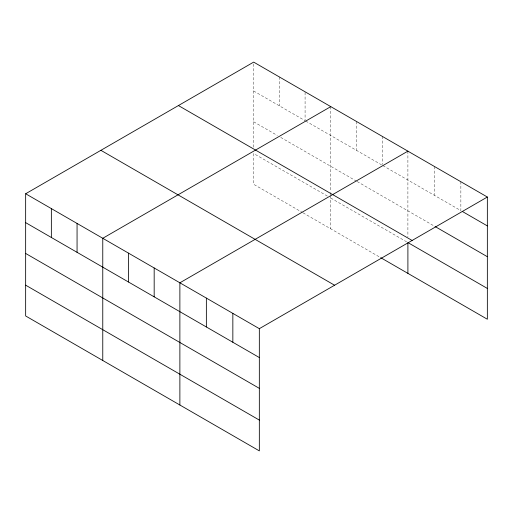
<?xml version="1.0" encoding="UTF-8"?>
<svg xmlns="http://www.w3.org/2000/svg" width="513" height="513" viewBox="0 0 513 513"><rect width="100%" height="100%" fill="white"/><g stroke="black" fill="none" stroke-linecap="round" stroke-linejoin="round"><path stroke-width="0.38" stroke-dasharray="2.56 1.92" d="M253.666 147.18L253.666 62.111M253.666 90.993L305.081 120.677L305.081 91.795M305.754 121.068L381.518 164.808M382.871 165.59L460.866 210.619L460.866 181.737M253.666 121.793L277.347 135.464M280.726 137.413L356.49 181.153M357.163 181.544L434.383 226.13M327.403 196.094L253.666 153.528L253.666 184.327L302.375 212.446M330.782 198.05L406.546 241.79M303.048 212.837L380.838 257.75M434.383 166.449L434.383 195.331M407.899 151.155L407.899 237.019M382.191 136.317L382.191 164.416M356.49 121.478L356.49 150.354M330.782 106.633L330.782 191.702M330.782 192.497L330.782 194.876M330.782 195.671L330.782 228.849M279.373 76.956L279.373 105.832"/><path stroke-width="0.77" d="M259.334 388.354L259.334 328.673L25.65 193.76L25.65 315.97L259.334 450.889L259.334 388.354L25.65 253.441M380.838 257.75L487.35 319.24L487.35 197.03L253.666 62.111L25.65 193.76M330.782 106.633L102.767 238.282L102.767 360.492M407.899 151.155L179.877 282.804L179.877 405.014M259.334 328.673L487.35 197.03M462.226 211.401L487.35 225.906M435.062 226.522L487.35 256.705M178.421 105.556L412.106 240.469M487.35 288.441L407.899 242.572L407.899 273.371M100.894 150.315L334.579 285.228M25.65 222.642L259.334 357.555M25.65 285.17L259.334 420.089M232.844 313.385L232.844 342.261M206.361 298.091L206.361 326.973M154.176 267.966L154.176 296.841M128.468 253.121L128.468 282.003M77.059 223.444L77.059 252.319M51.358 208.599L51.358 237.481"/></g></svg>
